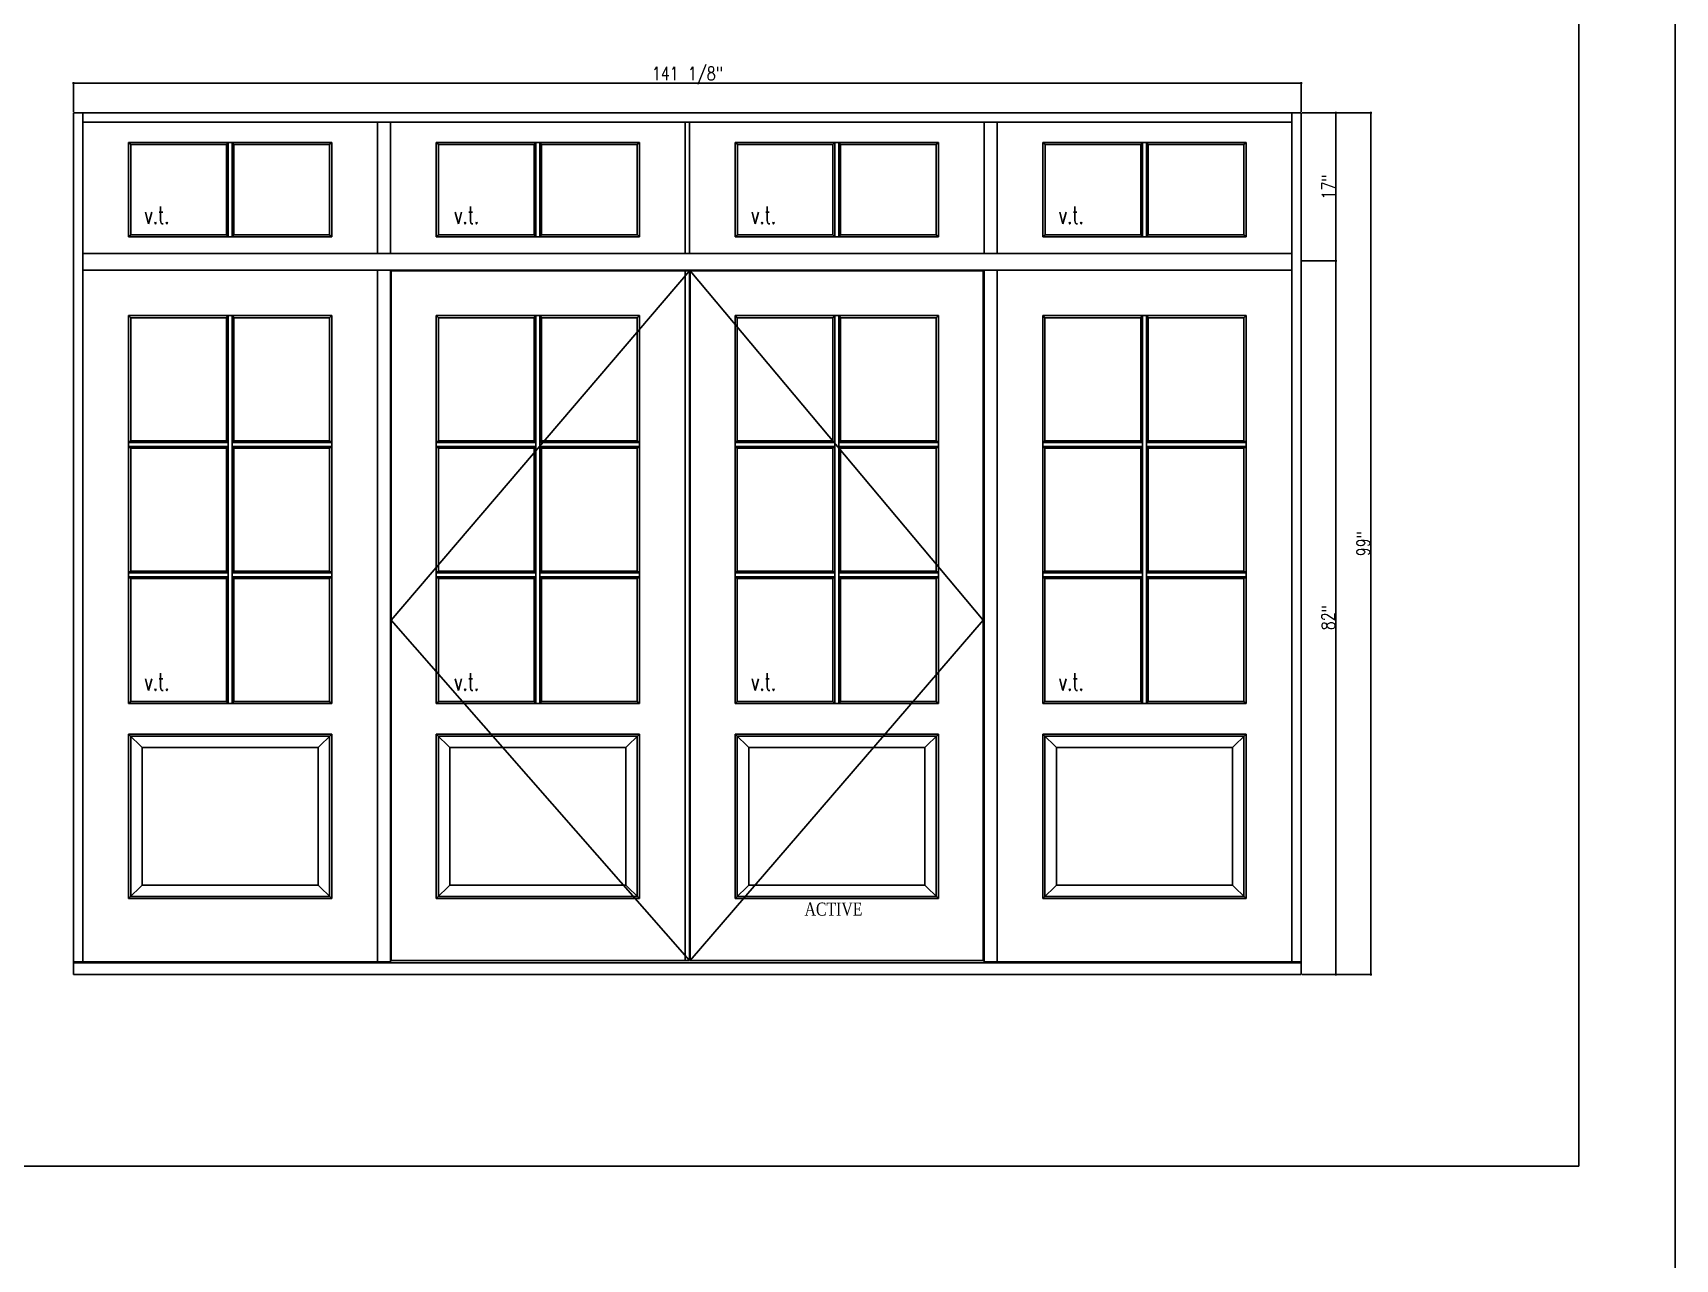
# Model space of a CAD drawing. Header units: inches. Extents: x 1985 to 11287, y 379 to 4336.
# Drawn here: x 9765.8 to 9954.6, y 3801.1 to 3942 of the extents above; entities that cross this region are included whole.
import ezdxf

# ---------------------------------------------------------------- set-up
doc = ezdxf.new("R2010")
doc.units = ezdxf.units.IN
doc.header["$MEASUREMENT"] = 0
doc.layers.get('0').update_dxf_attribs({"linetype": 'CONTINUOUS'})
doc.layers.get('Defpoints').update_dxf_attribs({"linetype": 'CONTINUOUS'})
for name, color, linetype in [('COTE1-1 99', 7, 'CONTINUOUS'), ('elevation 99', 7, 'CONTINUOUS'), ('opening side 99', 1, 'CONTINUOUS'), ('separation 99', 3, 'CONTINUOUS')]:
    doc.layers.add(name, color=color, linetype=linetype)
doc.styles.get("Standard").update_dxf_attribs({"font": 'txt.shx', "width": 0.8})
doc.styles.add('Times', font='times.ttf', dxfattribs={"width": 0.8})
doc.dimstyles.new('Elevation', dxfattribs={"dimscale": 2, "dimtxt": 0.75, "dimasz": 0.0625, "dimexe": 0.0625, "dimexo": 0.0625, "dimgap": 0.0625, "dimtad": 1, "dimdec": 5, "dimzin": 0, "dimdsep": 46, "dimlunit": 5, "dimtxsty": 'Standard', "dimblk1": 'OBLIQUE', "dimblk2": 'OBLIQUE', "dimsah": 1, "dimcen": 2, "dimdle": 0.0625, "dimclrd": 1, "dimclre": 1, "dimadec": 1, "dimazin": 0, "dimtfac": 0.375, "dimtdec": 5, "dimtmove": 0, "dimatfit": 3, "dimldrblk": 'OBLIQUE', "dimfxl": 1, "dimfrac": 2, "dimtolj": 1, "dimtzin": 0, "dimarcsym": 0})

# ---------------------------------------------------------------- blocks, each defined once
blk = doc.blocks.new('_OBLIQUE')
at = {"color": 0, "linetype": 'ByBlock'}
blk.add_line((-0.5, -0.5), (0.5, 0.5), dxfattribs=at)
blk = doc.blocks.new('*D483')
at = {"layer": 'COTE1-1 99', "color": 1, "lineweight": -2, "transparency": 16777216}
for p, q in [((9770.37, 3936.23), (9911.75, 3936.23)), ((9770.5, 3932.95), (9770.5, 3936.35)), ((9911.62, 3932.95), (9911.62, 3936.35))]:
    blk.add_line(p, q, dxfattribs=at)
at = {"layer": 'Defpoints', "color": 0, "transparency": 16777216}
for p in [(9911.62, 3936.23), (9770.5, 3932.82), (9911.62, 3932.82)]:
    blk.add_point(p, dxfattribs=at)
at = {"layer": 'COTE1-1 99', "color": 1, "lineweight": -2, "transparency": 16777216, "xscale": 0.125, "yscale": 0.125, "zscale": 0.125, "rotation": 180}
blk.add_blockref('_OBLIQUE', (9770.5, 3936.23), dxfattribs=at)
at = {"layer": 'COTE1-1 99', "color": 1, "lineweight": -2, "transparency": 16777216, "xscale": 0.125, "yscale": 0.125, "zscale": 0.125}
blk.add_blockref('_OBLIQUE', (9911.62, 3936.23), dxfattribs=at)
at = {"layer": 'COTE1-1 99', "color": 0, "transparency": 16777216, "insert": (9841.06, 3937.1), "char_height": 1.5, "attachment_point": 5}
blk.add_mtext('\\A1;141 1/8"', dxfattribs=at)
blk = doc.blocks.new('*D484')
at = {"layer": 'COTE1-1 99', "color": 1, "lineweight": -2, "transparency": 16777216}
for p, q in [((9911.75, 3932.82), (9915.75, 3932.82)), ((9915.62, 3915.7), (9915.62, 3932.95)), ((9911.75, 3915.82), (9915.75, 3915.82))]:
    blk.add_line(p, q, dxfattribs=at)
at = {"layer": 'Defpoints', "color": 0, "transparency": 16777216}
for p in [(9911.62, 3932.82), (9915.62, 3932.82), (9911.62, 3915.82)]:
    blk.add_point(p, dxfattribs=at)
at = {"layer": 'COTE1-1 99', "color": 1, "lineweight": -2, "transparency": 16777216, "xscale": 0.125, "yscale": 0.125, "zscale": 0.125}
for p, rotation in [((9915.62, 3932.82), 90), ((9915.62, 3915.82), 270)]:
    blk.add_blockref('_OBLIQUE', p, dxfattribs=dict(at, rotation=rotation))
at = {"layer": 'COTE1-1 99', "color": 0, "transparency": 16777216, "insert": (9914.75, 3924.32), "char_height": 1.5, "attachment_point": 5, "rotation": 90}
blk.add_mtext('\\A1;17"', dxfattribs=at)
blk = doc.blocks.new('*D485')
at = {"layer": 'COTE1-1 99', "color": 1, "lineweight": -2, "transparency": 16777216}
for p, q in [((9911.75, 3915.82), (9915.75, 3915.82)), ((9915.62, 3833.7), (9915.62, 3915.95)), ((9911.75, 3833.82), (9915.75, 3833.82))]:
    blk.add_line(p, q, dxfattribs=at)
at = {"layer": 'Defpoints', "color": 0, "transparency": 16777216}
for p in [(9911.62, 3915.82), (9915.62, 3915.82), (9911.62, 3833.82)]:
    blk.add_point(p, dxfattribs=at)
at = {"layer": 'COTE1-1 99', "color": 1, "lineweight": -2, "transparency": 16777216, "xscale": 0.125, "yscale": 0.125, "zscale": 0.125}
for p, rotation in [((9915.62, 3915.82), 90), ((9915.62, 3833.82), 270)]:
    blk.add_blockref('_OBLIQUE', p, dxfattribs=dict(at, rotation=rotation))
at = {"layer": 'COTE1-1 99', "color": 0, "transparency": 16777216, "insert": (9914.75, 3874.82), "char_height": 1.5, "attachment_point": 5, "rotation": 90}
blk.add_mtext('\\A1;82"', dxfattribs=at)
blk = doc.blocks.new('*D486')
at = {"layer": 'COTE1-1 99', "color": 1, "lineweight": -2, "transparency": 16777216}
for p, q in [((9911.75, 3932.82), (9919.77, 3932.82)), ((9919.64, 3833.7), (9919.64, 3932.95)), ((9911.75, 3833.82), (9919.77, 3833.82))]:
    blk.add_line(p, q, dxfattribs=at)
at = {"layer": 'Defpoints', "color": 0, "transparency": 16777216}
for p in [(9911.62, 3932.82), (9919.64, 3932.82), (9911.62, 3833.82)]:
    blk.add_point(p, dxfattribs=at)
at = {"layer": 'COTE1-1 99', "color": 1, "lineweight": -2, "transparency": 16777216, "xscale": 0.125, "yscale": 0.125, "zscale": 0.125}
for p, rotation in [((9919.64, 3932.82), 90), ((9919.64, 3833.82), 270)]:
    blk.add_blockref('_OBLIQUE', p, dxfattribs=dict(at, rotation=rotation))
at = {"layer": 'COTE1-1 99', "color": 0, "transparency": 16777216, "insert": (9918.77, 3883.32), "char_height": 1.5, "attachment_point": 5, "rotation": 90}
blk.add_mtext('\\A1;99"', dxfattribs=at)

msp = doc.modelspace()

# ---------------------------------------------------------------- linework, layer by layer
at = {"layer": 'elevation 99'}
for p, q in [((9770.495703, 3833.821778), (9770.495703, 3932.821778)), ((9807.495703, 3932.821778), (9770.495703, 3932.821778)), ((9771.558203, 3835.281307), (9771.558203, 3932.821778)), ((9807.495703, 3931.759278), (9771.558203, 3931.759278)), ((9877.245703, 3932.821778), (9804.870703, 3932.821778)), ((9877.245703, 3931.759278), (9804.870703, 3931.759278)), ((9805.433203, 3916.656315), (9805.433203, 3931.759278)), ((9806.933203, 3916.656315), (9806.933203, 3931.759278)), ((9840.808253, 3916.656315), (9840.808253, 3931.759278)), ((9841.308253, 3916.656315), (9841.308253, 3931.759278)), ((9911.620703, 3932.821778), (9874.620703, 3932.821778)), ((9910.558203, 3931.759278), (9874.620703, 3931.759278)), ((9875.183203, 3916.656315), (9875.183203, 3931.759278)), ((9876.683203, 3916.656315), (9876.683203, 3931.759278)), ((9910.558203, 3932.821778), (9910.558203, 3914.196778)), ((9911.620703, 3932.821778), (9911.620703, 3833.821778)), ((9800.173389, 3929.437827), (9776.818016, 3929.437827)), ((9776.818016, 3929.437827), (9776.818016, 3918.580702)), ((9777.059088, 3929.196756), (9776.818016, 3929.437827)), ((9788.058203, 3929.196756), (9777.059088, 3929.196756)), ((9777.059088, 3929.196756), (9777.059088, 3918.821773)), ((9788.058203, 3929.196756), (9788.262403, 3929.437827)), ((9788.058203, 3918.821773), (9788.058203, 3929.196756)), ((9788.262403, 3918.580702), (9788.262403, 3929.437827)), ((9788.933203, 3929.196756), (9788.729003, 3929.437827)), ((9788.729003, 3918.580702), (9788.729003, 3929.437827)), ((9788.933203, 3918.821773), (9788.933203, 3929.196756)), ((9799.932318, 3929.196756), (9788.933203, 3929.196756)), ((9799.932318, 3929.196756), (9800.173389, 3929.437827)), ((9799.932318, 3929.196756), (9799.932318, 3918.821773)), ((9800.173389, 3929.437827), (9800.173389, 3918.580702)), ((9835.548389, 3929.437827), (9812.193016, 3929.437827)), ((9812.193016, 3929.437827), (9812.193016, 3918.580702)), ((9812.434088, 3929.196756), (9812.193016, 3929.437827)), ((9823.433203, 3929.196756), (9812.434088, 3929.196756)), ((9812.434088, 3929.196756), (9812.434088, 3918.821773)), ((9823.433203, 3929.196756), (9823.637403, 3929.437827)), ((9823.433203, 3918.821773), (9823.433203, 3929.196756)), ((9823.637403, 3918.580702), (9823.637403, 3929.437827)), ((9824.308203, 3929.196756), (9824.104003, 3929.437827)), ((9824.104003, 3918.580702), (9824.104003, 3929.437827)), ((9824.308203, 3918.821773), (9824.308203, 3929.196756)), ((9835.307318, 3929.196756), (9824.308203, 3929.196756)), ((9835.307318, 3929.196756), (9835.548389, 3929.437827)), ((9835.307318, 3929.196756), (9835.307318, 3918.821773)), ((9835.548389, 3929.437827), (9835.548389, 3918.580702)), ((9869.923389, 3929.437827), (9846.568016, 3929.437827)), ((9846.568016, 3929.437827), (9846.568016, 3918.580702)), ((9846.568016, 3929.437827), (9846.809088, 3929.196756)), ((9857.808203, 3929.196756), (9846.809088, 3929.196756)), ((9846.809088, 3929.196756), (9846.809088, 3918.821773)), ((9857.808203, 3929.196756), (9858.012403, 3929.437827)), ((9857.808203, 3918.821773), (9857.808203, 3929.196756)), ((9858.012403, 3918.580702), (9858.012403, 3929.437827)), ((9858.683203, 3929.196756), (9858.479003, 3929.437827)), ((9858.479003, 3918.580702), (9858.479003, 3929.437827)), ((9858.683203, 3918.821773), (9858.683203, 3929.196756)), ((9869.682318, 3929.196756), (9858.683203, 3929.196756)), ((9869.682318, 3929.196756), (9869.923389, 3929.437827)), ((9869.682318, 3929.196756), (9869.682318, 3918.821773)), ((9869.923389, 3929.437827), (9869.923389, 3918.580702)), ((9905.298389, 3929.437827), (9881.943016, 3929.437827)), ((9881.943016, 3929.437827), (9881.943016, 3918.580702)), ((9882.184088, 3929.196756), (9881.943016, 3929.437827)), ((9893.183203, 3929.196756), (9882.184088, 3929.196756)), ((9882.184088, 3929.196756), (9882.184088, 3918.821773)), ((9893.183203, 3929.196756), (9893.387403, 3929.437827)), ((9893.183203, 3918.821773), (9893.183203, 3929.196756)), ((9893.387403, 3918.580702), (9893.387403, 3929.437827)), ((9894.058203, 3929.196756), (9893.854003, 3929.437827)), ((9893.854003, 3918.580702), (9893.854003, 3929.437827)), ((9894.058203, 3918.821773), (9894.058203, 3929.196756)), ((9905.057318, 3929.196756), (9894.058203, 3929.196756)), ((9905.057318, 3929.196756), (9905.298389, 3929.437827)), ((9905.057318, 3929.196756), (9905.057318, 3918.821773)), ((9905.298389, 3929.437827), (9905.298389, 3918.580702)), ((9777.059088, 3918.821773), (9776.818016, 3918.580702)), ((9800.173389, 3918.580702), (9776.818016, 3918.580702)), ((9788.058203, 3918.821773), (9777.059088, 3918.821773)), ((9788.262403, 3918.580702), (9788.058203, 3918.821773)), ((9788.933203, 3918.821773), (9788.729003, 3918.580702)), ((9799.938795, 3918.821773), (9788.933203, 3918.821773)), ((9800.173389, 3918.580702), (9799.932318, 3918.821773)), ((9800.173389, 3918.580702), (9799.938795, 3918.821773)), ((9812.434088, 3918.821773), (9812.193016, 3918.580702)), ((9835.548389, 3918.580702), (9812.193016, 3918.580702)), ((9823.433203, 3918.821773), (9812.434088, 3918.821773)), ((9823.637403, 3918.580702), (9823.433203, 3918.821773)), ((9824.308203, 3918.821773), (9824.104003, 3918.580702)), ((9835.313795, 3918.821773), (9824.308203, 3918.821773)), ((9835.313795, 3918.821773), (9835.548389, 3918.580702)), ((9846.809088, 3918.821773), (9846.568016, 3918.580702)), ((9869.923389, 3918.580702), (9846.568016, 3918.580702)), ((9857.808203, 3918.821773), (9846.809088, 3918.821773)), ((9858.012403, 3918.580702), (9857.808203, 3918.821773)), ((9858.683203, 3918.821773), (9858.479003, 3918.580702)), ((9869.688795, 3918.821773), (9858.683203, 3918.821773)), ((9869.682318, 3918.821773), (9869.923389, 3918.580702)), ((9881.943016, 3918.580702), (9882.184088, 3918.821773)), ((9905.298389, 3918.580702), (9881.943016, 3918.580702)), ((9893.183203, 3918.821773), (9882.184088, 3918.821773)), ((9893.387403, 3918.580702), (9893.183203, 3918.821773)), ((9894.058203, 3918.821773), (9893.854003, 3918.580702)), ((9905.063795, 3918.821773), (9894.058203, 3918.821773)), ((9905.298389, 3918.580702), (9905.057318, 3918.821773)), ((9771.558203, 3916.656315), (9910.558203, 3916.656315)), ((9910.558203, 3916.821778), (9910.558203, 3835.281307)), ((9771.558203, 3914.759278), (9806.933203, 3914.759278)), ((9804.870703, 3914.759278), (9841.308203, 3914.759278)), ((9805.433203, 3914.759278), (9805.433203, 3835.281307)), ((9806.933203, 3835.281307), (9806.933203, 3914.759278)), ((9806.933203, 3914.759278), (9806.933203, 3835.281307)), ((9807.026903, 3914.665578), (9807.026903, 3835.412249)), ((9807.026903, 3914.665578), (9841.308253, 3914.665578)), ((9807.026953, 3835.412249), (9807.026953, 3914.665528)), ((9840.808253, 3835.412299), (9840.808253, 3914.665578)), ((9841.308203, 3914.759278), (9910.558203, 3914.759278)), ((9841.308253, 3835.412299), (9841.308253, 3914.665578)), ((9875.089503, 3914.665578), (9841.402003, 3914.665578)), ((9841.402003, 3835.412299), (9841.402003, 3914.665578)), ((9875.089503, 3914.665578), (9875.089503, 3835.412249)), ((9875.183203, 3835.281307), (9875.183203, 3914.759278)), ((9876.683203, 3914.759278), (9876.683203, 3835.281307)), ((9777.058188, 3909.259229), (9776.817116, 3909.527101)), ((9800.174289, 3909.527101), (9776.817116, 3909.527101)), ((9776.817116, 3909.527101), (9776.817116, 3864.960106)), ((9788.058203, 3909.259229), (9777.058188, 3909.259229)), ((9777.058188, 3909.259229), (9777.058188, 3895.155729)), ((9788.262403, 3909.527101), (9788.058203, 3909.259229)), ((9788.058203, 3909.259229), (9788.058203, 3895.155729)), ((9788.262403, 3909.527101), (9788.262403, 3864.960106)), ((9788.933203, 3909.259229), (9788.729003, 3909.527101)), ((9788.729003, 3909.527101), (9788.729003, 3864.960106)), ((9788.933203, 3909.259229), (9788.933203, 3895.155729)), ((9799.933218, 3909.259229), (9788.933203, 3909.259229)), ((9799.933218, 3909.259229), (9800.174289, 3909.527101)), ((9799.933218, 3909.259229), (9799.933218, 3895.155729)), ((9800.174289, 3909.527101), (9800.174289, 3864.960106)), ((9812.192116, 3909.527101), (9812.192116, 3864.960106)), ((9835.549289, 3909.527101), (9812.192116, 3909.527101)), ((9812.433188, 3909.259229), (9812.192116, 3909.527101)), ((9812.433188, 3909.259229), (9812.433188, 3895.155729)), ((9823.433203, 3909.259229), (9812.433188, 3909.259229)), ((9823.637403, 3909.527101), (9823.433203, 3909.259229)), ((9823.433203, 3909.259229), (9823.433203, 3895.155729)), ((9823.637403, 3909.527101), (9823.637403, 3864.960106)), ((9824.104003, 3909.527101), (9824.104003, 3864.960106)), ((9824.308203, 3909.259229), (9824.104003, 3909.527101)), ((9835.308218, 3909.259229), (9824.308203, 3909.259229)), ((9824.308203, 3909.259229), (9824.308203, 3895.155729)), ((9835.308218, 3909.259229), (9835.549289, 3909.527101)), ((9835.308218, 3909.259229), (9835.308218, 3895.155729)), ((9835.549289, 3909.527101), (9835.549289, 3864.960106)), ((9846.808188, 3909.259229), (9846.567116, 3909.527101)), ((9846.567116, 3909.527101), (9869.924289, 3909.527101)), ((9846.567116, 3909.527101), (9846.567116, 3864.960106)), ((9846.808188, 3909.259229), (9857.808203, 3909.259229)), ((9846.808188, 3909.259229), (9846.808188, 3895.155729)), ((9857.808203, 3909.259229), (9858.012403, 3909.527101)), ((9857.808203, 3909.259229), (9857.808203, 3895.155729)), ((9858.012403, 3909.527101), (9858.012403, 3864.960106)), ((9858.479003, 3909.527101), (9858.683203, 3909.259229)), ((9858.479003, 3909.527101), (9858.479003, 3864.960106)), ((9858.683203, 3909.259229), (9869.683218, 3909.259229)), ((9858.683203, 3909.259229), (9858.683203, 3895.155729)), ((9869.683218, 3909.259229), (9869.924289, 3909.527101)), ((9869.683218, 3909.259229), (9869.683218, 3895.155729)), ((9869.924289, 3909.527101), (9869.924289, 3864.960106)), ((9881.942116, 3909.527101), (9881.942116, 3864.960106)), ((9905.299289, 3909.527101), (9881.942116, 3909.527101)), ((9882.183188, 3909.259229), (9881.942116, 3909.527101)), ((9882.183188, 3909.259229), (9882.183188, 3895.155729)), ((9893.183203, 3909.259229), (9882.183188, 3909.259229)), ((9893.387403, 3909.527101), (9893.183203, 3909.259229)), ((9893.183203, 3909.259229), (9893.183203, 3895.155729)), ((9893.387403, 3909.527101), (9893.387403, 3864.960106)), ((9893.854003, 3909.527101), (9893.854003, 3864.960106)), ((9894.058203, 3909.259229), (9893.854003, 3909.527101)), ((9905.058218, 3909.259229), (9894.058203, 3909.259229)), ((9894.058203, 3909.259229), (9894.058203, 3895.155729)), ((9905.058218, 3909.259229), (9905.299289, 3909.527101)), ((9905.058218, 3909.259229), (9905.058218, 3895.155729)), ((9905.299289, 3909.527101), (9905.299289, 3864.960106)), ((9777.058188, 3895.155729), (9776.817116, 3894.951529)), ((9788.262403, 3894.951529), (9776.817116, 3894.951529)), ((9788.262403, 3894.484929), (9776.817116, 3894.484929)), ((9777.058188, 3894.280729), (9776.817116, 3894.484929)), ((9788.058203, 3895.155729), (9777.058188, 3895.155729)), ((9788.058203, 3894.280729), (9777.058188, 3894.280729)), ((9777.058188, 3894.280729), (9777.058188, 3880.177229)), ((9788.058203, 3895.155729), (9788.262403, 3894.951529)), ((9788.058203, 3894.280729), (9788.262403, 3894.484929)), ((9788.058203, 3894.280729), (9788.058203, 3880.177229)), ((9788.933203, 3895.155729), (9788.729003, 3894.951529)), ((9800.174289, 3894.951529), (9788.729003, 3894.951529)), ((9788.933203, 3894.280729), (9788.729003, 3894.484929)), ((9800.174289, 3894.484929), (9788.729003, 3894.484929)), ((9799.933218, 3895.155729), (9788.933203, 3895.155729)), ((9788.933203, 3894.280729), (9788.933203, 3880.177229)), ((9799.933218, 3894.280729), (9788.933203, 3894.280729)), ((9799.933218, 3895.155729), (9800.174289, 3894.951529)), ((9799.933218, 3894.280729), (9800.174289, 3894.484929)), ((9799.933218, 3894.280729), (9799.933218, 3880.177229)), ((9812.433188, 3895.155729), (9812.192116, 3894.951529)), ((9823.637403, 3894.951529), (9812.192116, 3894.951529)), ((9812.433188, 3894.280729), (9812.192116, 3894.484929)), ((9823.637403, 3894.484929), (9812.192116, 3894.484929)), ((9823.433203, 3895.155729), (9812.433188, 3895.155729)), ((9812.433188, 3894.280729), (9812.433188, 3880.177229)), ((9823.433203, 3894.280729), (9812.433188, 3894.280729)), ((9823.433203, 3895.155729), (9823.637403, 3894.951529)), ((9823.433203, 3894.280729), (9823.637403, 3894.484929)), ((9823.433203, 3894.280729), (9823.433203, 3880.177229)), ((9824.308203, 3895.155729), (9824.104003, 3894.951529)), ((9835.549289, 3894.951529), (9824.104003, 3894.951529)), ((9835.549289, 3894.484929), (9824.104003, 3894.484929)), ((9824.308203, 3894.280729), (9824.104003, 3894.484929)), ((9835.308218, 3895.155729), (9824.308203, 3895.155729)), ((9835.308218, 3894.280729), (9824.308203, 3894.280729)), ((9824.308203, 3894.280729), (9824.308203, 3880.177229)), ((9835.308218, 3895.155729), (9835.549289, 3894.951529)), ((9835.308218, 3894.280729), (9835.549289, 3894.484929)), ((9835.308218, 3894.280729), (9835.308218, 3880.177229)), ((9846.808188, 3895.155729), (9846.567116, 3894.951529)), ((9846.567116, 3894.951529), (9858.012403, 3894.951529)), ((9846.808188, 3894.280729), (9846.567116, 3894.484929)), ((9846.567116, 3894.484929), (9858.012403, 3894.484929)), ((9846.808188, 3895.155729), (9857.808203, 3895.155729)), ((9846.808188, 3894.280729), (9846.808188, 3880.177229)), ((9846.808188, 3894.280729), (9857.808203, 3894.280729)), ((9857.808203, 3895.155729), (9858.012403, 3894.951529)), ((9857.808203, 3894.280729), (9858.012403, 3894.484929)), ((9857.808203, 3894.280729), (9857.808203, 3880.177229)), ((9858.683203, 3895.155729), (9858.479003, 3894.951529)), ((9858.479003, 3894.951529), (9869.924289, 3894.951529)), ((9858.479003, 3894.484929), (9869.924289, 3894.484929)), ((9858.683203, 3894.280729), (9858.479003, 3894.484929)), ((9858.683203, 3895.155729), (9869.683218, 3895.155729)), ((9858.683203, 3894.280729), (9858.683203, 3880.177229)), ((9858.683203, 3894.280729), (9869.683218, 3894.280729)), ((9869.683218, 3895.155729), (9869.924289, 3894.951529)), ((9869.683218, 3894.280729), (9869.924289, 3894.484929)), ((9869.683218, 3894.280729), (9869.683218, 3880.177229)), ((9882.183188, 3895.155729), (9881.942116, 3894.951529)), ((9893.387403, 3894.951529), (9881.942116, 3894.951529)), ((9882.183188, 3894.280729), (9881.942116, 3894.484929)), ((9893.387403, 3894.484929), (9881.942116, 3894.484929)), ((9893.183203, 3895.155729), (9882.183188, 3895.155729)), ((9882.183188, 3894.280729), (9882.183188, 3880.177229)), ((9893.183203, 3894.280729), (9882.183188, 3894.280729)), ((9893.183203, 3895.155729), (9893.387403, 3894.951529)), ((9893.183203, 3894.280729), (9893.387403, 3894.484929)), ((9893.183203, 3894.280729), (9893.183203, 3880.177229)), ((9894.058203, 3895.155729), (9893.854003, 3894.951529)), ((9905.299289, 3894.951529), (9893.854003, 3894.951529)), ((9905.299289, 3894.484929), (9893.854003, 3894.484929)), ((9894.058203, 3894.280729), (9893.854003, 3894.484929)), ((9905.058218, 3895.155729), (9894.058203, 3895.155729)), ((9905.058218, 3894.280729), (9894.058203, 3894.280729)), ((9894.058203, 3894.280729), (9894.058203, 3880.177229)), ((9905.058218, 3895.155729), (9905.299289, 3894.951529)), ((9905.058218, 3894.280729), (9905.299289, 3894.484929)), ((9905.058218, 3894.280729), (9905.058218, 3880.177229)), ((9777.058188, 3880.177229), (9776.817116, 3879.973029)), ((9788.262403, 3879.973029), (9776.817116, 3879.973029)), ((9788.262403, 3879.510878), (9776.817116, 3879.510878)), ((9777.058188, 3879.306678), (9776.817116, 3879.510878)), ((9788.058203, 3880.177229), (9777.058188, 3880.177229)), ((9788.058203, 3879.306678), (9777.058188, 3879.306678)), ((9777.058188, 3879.306678), (9777.058188, 3865.201178)), ((9788.058203, 3879.306678), (9788.058203, 3865.201178)), ((9800.174289, 3879.973029), (9788.729003, 3879.973029)), ((9800.174289, 3879.510878), (9788.729003, 3879.510878)), ((9799.933218, 3880.177229), (9788.933203, 3880.177229)), ((9788.933203, 3879.306678), (9788.933203, 3865.201178)), ((9799.933218, 3879.306678), (9788.933203, 3879.306678)), ((9799.933218, 3880.177229), (9800.174289, 3879.973029)), ((9799.933218, 3879.306678), (9799.933218, 3865.201178)), ((9812.433188, 3880.177229), (9812.192116, 3879.973029)), ((9823.637403, 3879.973029), (9812.192116, 3879.973029)), ((9812.433188, 3879.306678), (9812.192116, 3879.510878)), ((9823.637403, 3879.510878), (9812.192116, 3879.510878)), ((9823.433203, 3880.177229), (9812.433188, 3880.177229)), ((9812.433188, 3879.306678), (9812.433188, 3865.201178)), ((9823.433203, 3879.306678), (9812.433188, 3879.306678)), ((9823.433203, 3879.306678), (9823.433203, 3865.201178)), ((9835.549289, 3879.973029), (9824.104003, 3879.973029)), ((9835.549289, 3879.510878), (9824.104003, 3879.510878)), ((9835.308218, 3880.177229), (9824.308203, 3880.177229)), ((9835.308218, 3879.306678), (9824.308203, 3879.306678)), ((9824.308203, 3879.306678), (9824.308203, 3865.201178)), ((9835.308218, 3880.177229), (9835.549289, 3879.973029)), ((9835.308218, 3879.306678), (9835.308218, 3865.201178)), ((9846.808188, 3880.177229), (9846.567116, 3879.973029)), ((9846.567116, 3879.973029), (9858.012403, 3879.973029)), ((9846.567116, 3879.510878), (9858.012403, 3879.510878)), ((9846.808188, 3880.177229), (9857.808203, 3880.177229)), ((9846.808188, 3879.306678), (9846.808188, 3865.201178)), ((9846.808188, 3879.306678), (9857.808203, 3879.306678)), ((9857.808203, 3879.306678), (9857.808203, 3865.201178)), ((9858.479003, 3879.973029), (9869.924289, 3879.973029)), ((9858.479003, 3879.510878), (9869.924289, 3879.510878)), ((9858.683203, 3880.177229), (9869.683218, 3880.177229)), ((9858.683203, 3879.306678), (9869.683218, 3879.306678)), ((9858.683203, 3879.306678), (9858.683203, 3865.201178)), ((9869.683218, 3880.177229), (9869.924289, 3879.973029)), ((9869.683218, 3879.306678), (9869.924289, 3879.510878)), ((9869.683218, 3879.306678), (9869.683218, 3865.201178)), ((9882.183188, 3880.177229), (9881.942116, 3879.973029)), ((9893.387403, 3879.973029), (9881.942116, 3879.973029)), ((9882.183188, 3879.306678), (9881.942116, 3879.510878)), ((9893.387403, 3879.510878), (9881.942116, 3879.510878)), ((9893.183203, 3880.177229), (9882.183188, 3880.177229)), ((9882.183188, 3879.306678), (9882.183188, 3865.201178)), ((9893.183203, 3879.306678), (9882.183188, 3879.306678)), ((9893.183203, 3879.306678), (9893.183203, 3865.201178)), ((9905.299289, 3879.973029), (9893.854003, 3879.973029)), ((9905.299289, 3879.510878), (9893.854003, 3879.510878)), ((9905.058218, 3880.177229), (9894.058203, 3880.177229)), ((9905.058218, 3879.306678), (9894.058203, 3879.306678)), ((9894.058203, 3879.306678), (9894.058203, 3865.201178)), ((9905.058218, 3880.177229), (9905.299289, 3879.973029)), ((9905.058218, 3879.306678), (9905.058218, 3865.201178)), ((9776.817116, 3864.960106), (9777.058188, 3865.201178)), ((9800.174289, 3864.960106), (9776.817116, 3864.960106)), ((9788.058203, 3865.201178), (9777.058188, 3865.201178)), ((9788.058203, 3865.201178), (9788.262403, 3864.960106)), ((9788.933203, 3865.201178), (9788.729003, 3864.960106)), ((9799.933218, 3865.201178), (9788.933203, 3865.201178)), ((9800.174289, 3864.960106), (9799.933218, 3865.201178)), ((9812.192116, 3864.960106), (9812.433188, 3865.201178)), ((9835.549289, 3864.960106), (9812.192116, 3864.960106)), ((9823.433203, 3865.201178), (9812.433188, 3865.201178)), ((9823.433203, 3865.201178), (9823.637403, 3864.960106)), ((9824.308203, 3865.201178), (9824.104003, 3864.960106)), ((9835.308218, 3865.201178), (9824.308203, 3865.201178)), ((9835.549289, 3864.960106), (9835.308218, 3865.201178)), ((9846.567116, 3864.960106), (9846.808188, 3865.201178)), ((9846.567116, 3864.960106), (9869.924289, 3864.960106)), ((9846.808188, 3865.201178), (9857.808203, 3865.201178)), ((9857.808203, 3865.201178), (9858.012403, 3864.960106)), ((9858.683203, 3865.201178), (9858.479003, 3864.960106)), ((9858.683203, 3865.201178), (9869.683218, 3865.201178)), ((9869.924289, 3864.960106), (9869.683218, 3865.201178)), ((9881.942116, 3864.960106), (9882.183188, 3865.201178)), ((9905.299289, 3864.960106), (9881.942116, 3864.960106)), ((9893.183203, 3865.201178), (9882.183188, 3865.201178)), ((9893.183203, 3865.201178), (9893.387403, 3864.960106)), ((9894.058203, 3865.201178), (9893.854003, 3864.960106)), ((9905.058218, 3865.201178), (9894.058203, 3865.201178)), ((9905.299289, 3864.960106), (9905.058218, 3865.201178)), ((9778.370629, 3859.888628), (9776.817057, 3861.442249)), ((9776.817057, 3842.540192), (9776.817057, 3861.442249)), ((9776.817057, 3861.442249), (9800.174333, 3861.442249)), ((9777.058129, 3842.781263), (9777.058129, 3861.201128)), ((9777.058129, 3861.201128), (9799.933262, 3861.201128)), ((9778.370629, 3844.093763), (9778.370629, 3859.888628)), ((9778.370629, 3859.888628), (9798.620762, 3859.888628)), ((9800.174333, 3861.442249), (9798.620762, 3859.888628)), ((9798.620762, 3844.093763), (9798.620762, 3859.888628)), ((9799.933262, 3842.781263), (9799.933262, 3861.201128)), ((9800.174333, 3842.540192), (9800.174333, 3861.442249)), ((9813.745629, 3859.888628), (9812.192057, 3861.442249)), ((9812.192057, 3842.540192), (9812.192057, 3861.442249)), ((9812.192057, 3861.442249), (9835.549333, 3861.442249)), ((9812.433129, 3842.781263), (9812.433129, 3861.201128)), ((9812.433129, 3861.201128), (9835.308262, 3861.201128)), ((9813.745629, 3844.093763), (9813.745629, 3859.888628)), ((9813.745629, 3859.888628), (9833.995762, 3859.888628)), ((9835.549333, 3861.442249), (9833.995762, 3859.888628)), ((9833.995762, 3844.093763), (9833.995762, 3859.888628)), ((9835.308262, 3842.781263), (9835.308262, 3861.201128)), ((9835.549333, 3842.540192), (9835.549333, 3861.442249)), ((9848.120629, 3859.888628), (9846.567057, 3861.442249)), ((9846.567057, 3842.540192), (9846.567057, 3861.442249)), ((9846.567057, 3861.442249), (9869.924333, 3861.442249)), ((9846.808129, 3842.781263), (9846.808129, 3861.201128)), ((9846.808129, 3861.201128), (9869.683262, 3861.201128)), ((9848.120629, 3844.093763), (9848.120629, 3859.888628)), ((9848.120629, 3859.888628), (9868.370762, 3859.888628)), ((9869.924333, 3861.442249), (9868.370762, 3859.888628)), ((9868.370762, 3844.093763), (9868.370762, 3859.888628)), ((9869.683262, 3842.781263), (9869.683262, 3861.201128)), ((9869.924333, 3842.540192), (9869.924333, 3861.442249)), ((9883.495629, 3859.888628), (9881.942057, 3861.442249)), ((9881.942057, 3842.540192), (9881.942057, 3861.442249)), ((9881.942057, 3861.442249), (9905.299333, 3861.442249)), ((9882.183129, 3842.781263), (9882.183129, 3861.201128)), ((9882.183129, 3861.201128), (9905.058262, 3861.201128)), ((9883.495629, 3844.093763), (9883.495629, 3859.888628)), ((9883.495629, 3859.888628), (9903.745762, 3859.888628)), ((9905.299333, 3861.442249), (9903.745762, 3859.888628)), ((9903.745762, 3844.093763), (9903.745762, 3859.888628)), ((9905.058262, 3842.781263), (9905.058262, 3861.201128)), ((9905.299333, 3842.540192), (9905.299333, 3861.442249)), ((9776.817057, 3842.540192), (9778.370629, 3844.093763)), ((9777.058129, 3842.781263), (9799.933262, 3842.781263)), ((9778.370629, 3844.093763), (9798.620762, 3844.093763)), ((9800.174333, 3842.540192), (9798.620762, 3844.093763)), ((9812.192057, 3842.540192), (9813.745629, 3844.093763)), ((9812.433129, 3842.781263), (9835.308262, 3842.781263)), ((9813.745629, 3844.093763), (9833.995762, 3844.093763)), ((9835.549333, 3842.540192), (9833.995762, 3844.093763)), ((9846.567057, 3842.540192), (9848.120629, 3844.093763)), ((9846.808129, 3842.781263), (9869.683262, 3842.781263)), ((9848.120629, 3844.093763), (9868.370762, 3844.093763)), ((9869.924333, 3842.540192), (9868.370762, 3844.093763)), ((9881.942057, 3842.540192), (9883.495629, 3844.093763)), ((9882.183129, 3842.781263), (9905.058262, 3842.781263)), ((9883.495629, 3844.093763), (9903.745762, 3844.093763)), ((9905.299333, 3842.540192), (9903.745762, 3844.093763)), ((9776.817057, 3842.540192), (9800.174333, 3842.540192)), ((9812.192057, 3842.540192), (9835.549333, 3842.540192)), ((9846.567057, 3842.540192), (9869.924333, 3842.540192)), ((9881.942057, 3842.540192), (9905.299333, 3842.540192)), ((9771.558203, 3835.281307), (9770.495703, 3835.281307)), ((9807.495703, 3835.165478), (9770.495703, 3835.165478)), ((9806.933203, 3835.281307), (9771.558203, 3835.281307)), ((9806.933203, 3835.281307), (9804.870703, 3835.281307)), ((9841.870703, 3835.165478), (9804.870703, 3835.165478)), ((9841.308253, 3835.412249), (9807.026903, 3835.412249)), ((9841.402003, 3835.412298), (9875.089503, 3835.412249)), ((9911.620703, 3835.165478), (9841.870703, 3835.165478)), ((9910.558203, 3835.281307), (9875.183203, 3835.281307)), ((9911.620703, 3835.281307), (9910.558203, 3835.281307)), ((9807.495703, 3833.821778), (9770.495703, 3833.821778)), ((9807.495703, 3833.821778), (9770.495703, 3833.821778)), ((9807.495703, 3833.821778), (9770.495703, 3833.821778)), ((9807.495703, 3833.821778), (9772.120703, 3833.821778)), ((9807.495703, 3833.821778), (9772.120703, 3833.821778)), ((9807.495703, 3833.821778), (9772.120703, 3833.821778)), ((9807.495703, 3833.821778), (9778.620703, 3833.821778)), ((9807.495703, 3833.821778), (9778.620703, 3833.821778)), ((9807.495703, 3833.821778), (9778.620703, 3833.821778)), ((9877.245703, 3833.821778), (9804.870703, 3833.821778)), ((9877.245703, 3833.821778), (9804.870703, 3833.821778)), ((9877.245703, 3833.821778), (9804.870703, 3833.821778)), ((9877.245703, 3833.821778), (9804.870703, 3833.821778)), ((9877.245703, 3833.821778), (9846.245703, 3833.821778)), ((9877.245703, 3833.821778), (9846.245703, 3833.821778)), ((9877.245703, 3833.821778), (9846.245703, 3833.821778)), ((9877.245703, 3833.821778), (9846.245703, 3833.821778)), ((9911.620703, 3833.821778), (9874.620703, 3833.821778)), ((9911.620703, 3833.821778), (9874.620703, 3833.821778)), ((9911.620703, 3833.821778), (9874.620703, 3833.821778)), ((9911.620703, 3833.821778), (9874.620703, 3833.821778)), ((9911.620703, 3833.821778), (9877.245703, 3833.821778)), ((9911.620703, 3833.821778), (9877.245703, 3833.821778)), ((9911.620703, 3833.821778), (9877.245703, 3833.821778)), ((9911.620703, 3833.821778), (9877.245703, 3833.821778)), ((9911.620703, 3833.821778), (9883.745703, 3833.821778)), ((9911.620703, 3833.821778), (9883.745703, 3833.821778)), ((9911.620703, 3833.821778), (9883.745703, 3833.821778)), ((9911.620703, 3833.821778), (9883.745703, 3833.821778))]:
    msp.add_line(p, q, dxfattribs=at)
at = {"layer": 'elevation 99', "color": 7}
for p, q in [((9788.058203, 3880.177229), (9788.262403, 3879.973029)), ((9788.058203, 3879.306678), (9788.262403, 3879.510878)), ((9788.933203, 3880.177229), (9788.729003, 3879.973029)), ((9788.933203, 3879.306678), (9788.729003, 3879.510878)), ((9799.933218, 3879.306678), (9800.174289, 3879.510878)), ((9823.433203, 3880.177229), (9823.637403, 3879.973029)), ((9823.433203, 3879.306678), (9823.637403, 3879.510878)), ((9824.308203, 3880.177229), (9824.104003, 3879.973029)), ((9824.308203, 3879.306678), (9824.104003, 3879.510878)), ((9835.308218, 3879.306678), (9835.549289, 3879.510878)), ((9846.808188, 3879.306678), (9846.567116, 3879.510878)), ((9857.808203, 3880.177229), (9858.012403, 3879.973029)), ((9857.808203, 3879.306678), (9858.012403, 3879.510878)), ((9858.683203, 3880.177229), (9858.479003, 3879.973029)), ((9858.683203, 3879.306678), (9858.479003, 3879.510878)), ((9893.183203, 3880.177229), (9893.387403, 3879.973029)), ((9893.183203, 3879.306678), (9893.387403, 3879.510878)), ((9894.058203, 3880.177229), (9893.854003, 3879.973029)), ((9894.058203, 3879.306678), (9893.854003, 3879.510878)), ((9905.058218, 3879.306678), (9905.299289, 3879.510878))]:
    msp.add_line(p, q, dxfattribs=at)
at = {"layer": 'opening side 99', "color": 1}
for p, q in [((9807.026853, 3874.538963), (9841.308253, 3914.665578)), ((9875.089453, 3874.538963), (9841.402003, 3914.665578)), ((9841.308253, 3835.412249), (9807.026853, 3874.538963)), ((9841.402003, 3835.412298), (9875.089453, 3874.538963))]:
    msp.add_line(p, q, dxfattribs=at)
at = {"layer": 'separation 99'}
for p, q in [((9943.552213, 4301.200203), (9943.552213, 3811.814787)), ((9943.552213, 3811.814787), (7685.752407, 3811.814787))]:
    msp.add_line(p, q, dxfattribs=at)
msp.add_lwpolyline([(9954.635727, 3266.28393), (7087.963638, 3266.28393), (7087.963638, 4336.37128), (9954.635727, 4336.37128)], close=True, dxfattribs=at)

# ---------------------------------------------------------------- texts
at = {"layer": 'elevation 99', "width": 0.7}
for p in [(9778.637222, 3920.067036), (9814.253294, 3920.067036), (9848.387222, 3920.067036), (9883.762222, 3920.067036), (9778.638122, 3866.446441), (9814.254194, 3866.446441), (9848.388122, 3866.446441), (9883.763122, 3866.446441)]:
    msp.add_text('v.t.', height=2, dxfattribs=at).set_placement(p)
at = {"layer": 'opening side 99', "color": 1, "insert": (9854.542647, 3842.081853), "char_height": 1.5, "width": 15.987, "attachment_point": 1, "style": 'Times'}
msp.add_mtext('ACTIVE', dxfattribs=at)

# ---------------------------------------------------------------- dimensions: what is measured, and where the dimension line sits
at = {"layer": 'COTE1-1 99'}
dim = msp.add_linear_dim(base=(9911.620703, 3936.229455), p1=(9770.495703, 3932.821778), p2=(9911.620703, 3932.821778), dimstyle='Elevation', override={"dimtxt": 0.75, "dimdec": 5, "dimlunit": 5, "dimpost": '"'}, dxfattribs=at)
dim.commit()
dim.dimension.update_dxf_attribs({"geometry": '*D483', "text_midpoint": (9841.058203, 3937.104455)})
for base, p1, p2, override, picture, middle in [((9915.624256, 3932.821778), (9911.620703, 3915.821778), (9911.620703, 3932.821778), {"dimtxt": 0.75, "dimdec": 5, "dimlunit": 5, "dimpost": '"'}, '*D484', (9914.749256, 3924.321778)), ((9919.644862, 3932.821778), (9911.620703, 3833.821778), (9911.620703, 3932.821778), {"dimpost": '"'}, '*D486', (9918.769862, 3883.321778)), ((9915.624256, 3915.821778), (9911.620703, 3833.821778), (9911.620703, 3915.821778), {"dimtxt": 0.75, "dimdec": 5, "dimlunit": 5, "dimpost": '"'}, '*D485', (9914.749256, 3874.821778))]:
    dim = msp.add_linear_dim(base=base, p1=p1, p2=p2, angle=90, dimstyle='Elevation', override=override, dxfattribs=at)
    dim.commit()
    dim.dimension.update_dxf_attribs({"geometry": picture, "text_midpoint": middle})

doc.saveas('drawing.dxf')
